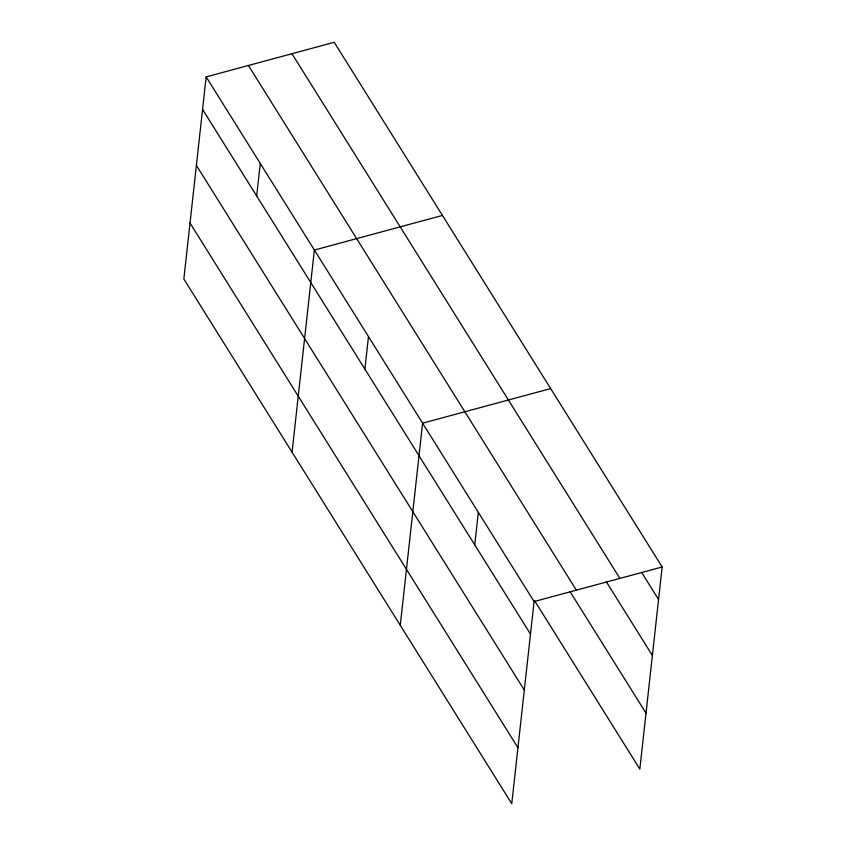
<?xml version="1.0" encoding="UTF-8"?>
<svg xmlns="http://www.w3.org/2000/svg" width="846" height="846" viewBox="0 0 846 846"><rect width="100%" height="100%" fill="white"/><g stroke="black" fill="none" stroke-linecap="round" stroke-linejoin="round"><path stroke-width="1.27" d="M206.16 76.891L183.846 279.021L511.767 803.7L534.08 601.559L206.16 76.891L334.233 42.3L662.154 566.979L639.84 769.109L534.609 600.755M256.676 195.997L260.272 163.458M292.06 452.166L314.374 250.035L442.447 215.444M364.89 369.142L368.486 336.602M400.274 625.31L422.588 423.18L550.661 388.589M474.743 544.909L478.339 512.369M534.08 601.559L662.154 566.979M641.839 572.753L658.558 599.507M291.965 53.71L619.885 578.389M606.392 581.889L652.382 655.481M248.428 65.48L576.348 590.148M570.056 591.618L646.016 713.146M202.575 109.43L530.495 634.098M196.399 165.393L524.319 690.072M190.033 223.058L517.953 747.737"/></g></svg>
